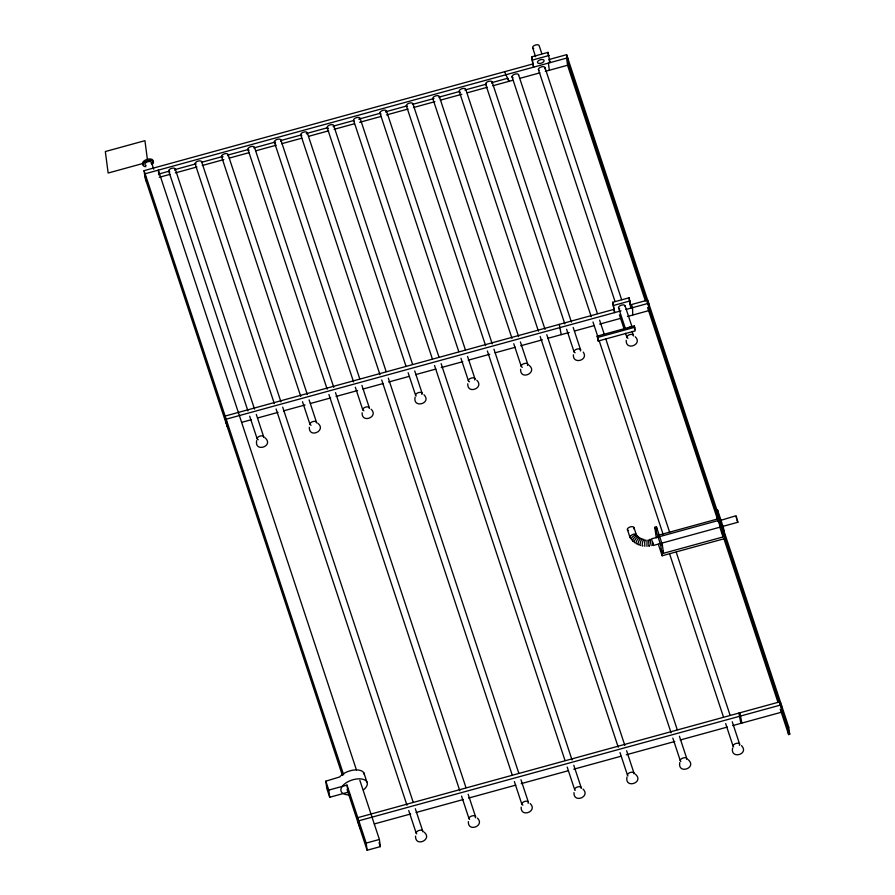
<?xml version="1.0" encoding="UTF-8"?>
<svg xmlns="http://www.w3.org/2000/svg" width="895" height="895" viewBox="0 0 895 895"><rect width="100%" height="100%" fill="white"/><g stroke="black" fill="none" stroke-linecap="round" stroke-linejoin="round"><path stroke-width="1.34" d="M309.312 427.284C308.943 438.942 326.955 430.461 317.781 423.234M362.128 412.785C361.535 423.838 379.088 416.869 371.134 409.216M415.548 836.12C415.179 847.789 433.191 839.297 424.017 832.081M467.772 383.798C467.168 394.852 484.721 387.882 476.767 380.23M468.365 821.621C467.772 832.686 485.325 825.716 477.371 818.052M520.588 369.299C520.219 380.968 538.231 372.477 529.046 365.261M521.181 807.133C520.588 818.187 538.141 811.217 530.187 803.565M573.404 354.8C572.576 364.78 588.944 360.349 583.26 352.104M573.997 792.634C573.404 803.688 590.957 796.729 583.003 789.066M626.22 340.313C625.627 351.366 643.181 344.396 635.226 336.744M256.664 440.631C254.236 453.116 274.631 445.978 264.954 437.733M415.112 397.145C412.528 408.959 432.307 403.399 423.95 394.717M626.981 776.994C624.565 789.479 644.959 782.342 635.282 774.097M679.797 762.506C677.381 774.992 697.776 767.854 688.098 759.609M732.625 748.007C730.029 759.821 749.809 754.261 741.452 745.58M653.115 545.089L651.526 538.835L718.607 520.42L719.054 521.282L720.441 527.043L653.361 545.458L652.914 544.596M653.339 545.458L652.701 541.99M718.607 520.42L718.842 522.21M723.339 526.249L737.872 522.255L736.137 515.71L720.184 520.51M646.984 546.386L646.984 540.11M630.326 536.407L630.785 535.825A3.479 1.756 -27 0 1 635.282 534.024L635.83 534.192A3.412 1.712 -27 0 1 636.323 535.423M644.825 546.308L644.657 542.001L645.519 540.054M152.53 162.331A5.493 2.853 -18.3 0 0 148.771 159.008A5.493 2.853 -18.3 0 0 142.484 163.606L108.15 173.026L105.33 151.546L144.934 140.672L147.384 159.288M531.619 56.877L533.599 67.159L531.619 56.877L548.042 52.369L550.011 62.65L548.982 59.529L566.625 54.684L720.195 519.984M532.659 59.999L549.071 55.49M342.393 775.361L145.024 177.803L144.084 170.643L532.57 64.037M158.46 174.122L169.211 171.169M174.592 169.692L196.094 163.785M201.476 162.319L222.978 156.412M228.348 154.936L248.508 149.409M253.889 147.932L275.391 142.025M280.762 140.549L300.921 135.022M306.303 133.545L327.805 127.649M333.175 126.173L353.335 120.635M358.716 119.158L380.218 113.262M385.6 111.785L407.102 105.878M412.472 104.413L433.974 98.506M439.356 97.029L459.515 91.503M464.885 90.026L486.388 84.119M491.769 82.642L507.89 78.223M159.265 177.299L170.016 174.357M175.398 172.88L196.922 166.973M202.292 165.497L223.817 159.59M229.198 158.113L249.369 152.575M256.093 150.729L276.264 145.191M281.645 143.715L301.816 138.188M308.54 136.342L328.711 130.804M334.092 129.327L354.263 123.79M359.645 122.313L381.169 116.406M386.539 114.929L408.064 109.022M413.445 107.545L434.959 101.65M440.34 100.173L461.854 94.266M467.235 92.789L487.406 87.251M492.787 85.775L512.969 80.237M519.704 78.391L539.909 72.842M545.29 71.365L567.542 65.257L566.602 58.097L721.907 528.363L723.037 536.955L663.475 553.3L662.636 550.749M612.683 302.297L614.652 312.579L612.683 302.297L629.096 297.789L631.076 308.07L630.382 305.989M613.713 305.419L630.136 300.91M613.623 309.457L225.148 416.063L226.088 423.223M620.973 310.845L226.178 419.184L227.117 426.344M626.019 309.457L648.718 303.226L649.412 308.495M241.672 422.35L251.103 419.766M257.849 417.909L278.076 412.36M283.469 410.883L305.038 404.965M310.431 403.477L330.658 397.928M336.05 396.451L357.631 390.533M363.023 389.045L383.239 383.496M388.643 382.02L408.858 376.471M415.604 374.625L435.831 369.064M441.224 367.588L462.793 361.669M468.186 360.193L489.766 354.263M495.159 352.787L515.386 347.238M520.778 345.761L542.348 339.831M547.74 338.355L569.164 332.481M574.467 331.027L594.336 325.567M599.628 324.113L620.817 318.307M627.44 316.483L649.658 310.386M597.278 336.117L634.253 325.97L634.7 327.301L635.17 330.881L598.196 341.029L597.278 336.117L598.196 341.029M597.726 337.449L634.7 327.301M656.259 537.917L654.86 527.289L656.449 526.864L662.345 544.708L663.475 553.3M722.612 526.954L788.73 727.132L789.67 734.292L788.618 734.582L787.678 727.422L724.626 536.519L723.496 527.927L717.6 510.083L716.011 510.519L717.98 521.651M658.899 535.087L717.141 519.1M722.746 528.688L725.543 538.365L662.155 555.761L660.756 545.144L662.345 544.708M721.907 528.363L723.496 527.927M724.626 536.519L725.274 536.34M329.718 797.255L328.778 790.095L347.025 785.083L347.976 792.243L329.718 797.255L326.764 788.327L325.825 781.167L339.652 776.961A13.738 7.126 -18.3 0 1 354.509 769.98A13.738 7.126 -18.3 0 1 364.388 774.779M374.311 823.948L410.693 813.958M416.085 812.481L463.252 799.537M468.644 798.06L515.811 785.116M521.203 783.64L568.37 770.696M573.762 769.208L620.929 756.264M626.31 754.787L674.83 741.474M680.222 739.997L727.389 727.053M732.77 725.576L782.308 711.984M379.39 839.465L380.33 846.625L367.129 850.25L366.189 843.09L379.39 839.465L359.857 780.317M787.678 727.422L788.73 727.132M640.507 545.525L640.384 545.547A3.435 0.861 -72.8 0 1 640.149 543.757L640.305 542.952A3.435 0.861 -72.8 0 1 642.118 539.058L642.375 538.969A3.435 0.861 -72.8 0 1 642.565 539.126M634.935 542.728L634.745 542.717A3.435 1.354 -53.4 0 1 634.521 540.916L634.823 540.2A3.435 1.354 -53.4 0 1 638.09 537.011L638.504 537.034A3.435 1.354 -53.4 0 1 638.918 538.163M633.179 541.408L633.638 541.464A3.435 1.488 -46.5 0 0 634.231 541.318M632.317 540.043L631.814 539.953A3.435 1.6 -39.3 0 1 631.601 538.152L631.982 537.515A3.435 1.6 -39.3 0 1 635.998 535.031L636.502 535.12A3.435 1.6 -39.3 0 1 636.96 536.306M628.536 530.545L627.966 530.321A3.435 1.779 -18.3 0 1 627.731 528.531L628.2 528.016A3.435 1.779 -18.3 0 1 632.877 526.741L633.447 526.965A3.435 1.779 -18.3 0 1 633.682 528.755M737.872 522.255L736.943 519.961M720.441 527.043L719.994 526.182M142.484 163.606L142.764 164.288A5.493 2.853 -18.3 0 0 143.379 164.837M651.18 545.603L649.904 539.271L650.005 540.345M788.73 731.092L789.603 733.721M711.749 498.37L713.058 502.341M788.808 731.662L789.67 734.292M567.542 65.257L645.384 300.933M647.577 307.556L717.253 518.518M723.809 538.376L778.035 702.53M780.216 709.142L788.618 734.582M719.669 526.752L723.037 536.955M541.766 53.577L539.215 45.846A3.435 1.779 -18.3 0 0 534.438 45.444A3.435 1.779 -18.3 0 0 533.744 48.654M625.135 305.989L632.071 326.988M545.021 67.729L621.633 299.68M632.138 331.486L633.447 335.457M532.614 47.659L535.59 56.687M618.534 307.802L625.471 328.801M538.421 69.541L615.033 301.481M619.407 314.738L624.218 329.315M625.538 333.298L626.847 337.27M739.885 712.8L741.865 723.082M738.89 713.069L740.859 723.35M518.608 74.979L597.412 313.552M599.605 320.175L604.416 334.752M605.725 338.735L669.639 532.234M676.206 552.114L730.051 715.139M732.244 721.773L739.684 744.304M512.007 76.791L591.248 316.685M592.993 321.987L598.252 337.896M599.124 340.547L663.475 535.378M669.605 553.927L723.451 716.951M725.644 723.585L733.083 746.117M508.237 79.263L508.931 81.344L504.579 71.712M654.86 527.289L660.756 545.144M658.362 544.294L662.155 555.761M492.205 82.228L571.435 322.122M573.192 327.425L580.631 349.956M634.007 527.737L636.379 534.908M485.605 84.04L564.834 323.934M566.591 329.237L574.031 351.769M627.406 529.549L630.024 537.47M559.252 324.37L561.221 334.652M465.792 89.478L545.033 329.371M546.778 334.674L677.235 729.638M679.428 736.261L686.868 758.792M459.191 91.29L538.432 331.184M540.177 336.486L671.071 732.77M672.827 738.073L680.267 760.605M439.389 96.716L518.619 336.621M520.375 341.912L527.815 364.444M432.788 98.528L512.018 338.433M513.775 343.725L521.214 366.256M412.975 103.965L492.216 343.859M493.962 349.162L624.855 745.457M626.612 750.76L634.052 773.291M406.375 105.778L485.616 345.671M487.361 350.974L618.255 747.269M620.011 752.572L627.451 775.104M386.573 111.215L465.366 349.788M467.559 356.411L474.999 378.943M379.961 113.027L458.766 351.601M460.947 358.224L468.398 380.755M360.159 118.464L438.953 357.038M441.145 363.661L572.039 759.956M573.796 765.259L581.235 787.79M353.559 120.277L432.352 358.85M434.545 365.473L565.002 760.437M567.184 767.06L574.635 789.591M333.745 125.714L412.55 364.276M414.732 370.91L422.183 393.442M327.145 127.526L405.95 366.089M408.131 372.723L415.582 395.254M307.343 132.963L386.137 371.526M388.329 378.16L518.787 773.123M520.968 779.746L528.419 802.278M300.742 134.765L379.972 374.669M381.729 379.972L512.186 774.936M514.368 781.559L521.807 804.09M280.929 140.202L359.734 378.775M361.916 385.398L369.366 407.93M274.329 142.014L353.57 381.908M355.315 387.211L362.755 409.742M254.527 147.451L333.757 387.345M335.513 392.648L465.971 787.611M468.152 794.245L475.592 816.777M247.915 149.264L327.156 389.157M328.912 394.46L459.806 790.755M461.551 796.058L468.991 818.589M228.113 154.701L307.354 394.594M309.099 399.897L316.539 422.429M221.512 156.513L300.742 396.407M302.499 401.71L309.938 424.241M201.699 161.95L280.94 401.844M282.697 407.147L413.143 802.11M415.336 808.733L422.776 831.265M195.099 163.763L274.34 403.656M276.085 408.959L406.979 805.254M408.735 810.546L416.175 833.077M175.297 169.2L254.527 409.093M256.283 414.396L263.723 436.928M168.696 171.012L247.926 410.906M249.683 416.209L257.122 438.74M363.918 772.978L366.872 781.906M356.411 769.879L158.314 170.151L158.952 174.917M379.032 842.687L380.33 846.625M151.501 162.566L153.694 169.2M144.084 170.643L343.646 774.835M347.025 785.083L366.189 843.09M347.126 789.692L367.129 850.25M325.825 781.167L328.778 790.095M720.878 521.505L721.37 523.139M719.513 524.738L719.043 523.027M736.473 518.239L736.126 516.717M721.784 524.817L722.03 526.092M648.461 540.021L649.143 546.353L649.076 545.413M781.883 708.773L781.369 704.824L358.817 820.782L359.756 827.942M781.022 706.96L780.328 701.702L357.787 817.661L358.727 824.821M717.6 510.083L717.913 512.533M648.036 302.734L647.689 300.105L631.523 304.546L632.552 307.667L632.731 315.029M634.253 325.97L634.723 329.55M629.096 297.789L630.046 304.949M656.449 526.864L656.93 530.545M568.135 61.386L567.654 57.806L145.113 173.764L146.053 180.924M566.625 54.684L567.094 58.264M548.042 52.369L548.512 55.949M548.389 63.097L549.329 70.257M301.872 135.771A3.435 1.779 -18.3 0 1 301.358 133.411A3.435 1.779 -18.3 0 1 305.743 131.878A3.435 1.779 -18.3 0 1 307.019 133.97M406.934 106.55A3.435 1.779 -18.3 0 1 409.015 103.216A3.435 1.779 -18.3 0 1 412.931 104.458M522.344 367.263A3.435 1.779 -18.3 0 1 521.83 364.903A3.435 1.779 -18.3 0 1 526.215 363.37A3.435 1.779 -18.3 0 1 527.491 365.462M460.321 92.286A3.435 1.779 -18.3 0 1 461.406 88.885A3.435 1.779 -18.3 0 1 465.747 89.97M680.826 761.376A3.435 1.779 -18.3 0 1 682.907 758.043A3.435 1.779 -18.3 0 1 686.812 759.284M575.194 790.375A3.435 1.779 -18.3 0 1 577.264 787.029A3.435 1.779 -18.3 0 1 581.179 788.282M354.118 121.049A3.435 1.779 -18.3 0 1 356.624 117.581A3.435 1.779 -18.3 0 1 359.835 119.482M328.286 128.522A3.435 1.779 -18.3 0 1 327.771 126.161A3.435 1.779 -18.3 0 1 332.146 124.629A3.435 1.779 -18.3 0 1 333.421 126.732M416.141 396.026A3.435 1.779 -18.3 0 1 418.647 392.558A3.435 1.779 -18.3 0 1 421.858 394.46M486.164 84.812A3.435 1.779 -18.3 0 1 488.67 81.344A3.435 1.779 -18.3 0 1 491.881 83.246M575.161 352.764A3.435 1.779 -18.3 0 1 574.657 350.404A3.435 1.779 -18.3 0 1 579.031 348.871A3.435 1.779 -18.3 0 1 580.307 350.974M513.148 77.787A3.435 1.779 -18.3 0 1 514.233 74.386A3.435 1.779 -18.3 0 1 518.563 75.471M733.643 746.889A3.435 1.779 -18.3 0 1 736.149 743.421A3.435 1.779 -18.3 0 1 739.359 745.311M381.102 114.023A3.435 1.779 -18.3 0 1 380.588 111.662A3.435 1.779 -18.3 0 1 384.962 110.141A3.435 1.779 -18.3 0 1 386.248 112.233M363.515 789.849A13.738 7.126 -18.3 0 0 362.106 779.075A13.738 7.126 -18.3 0 0 342.595 785.888L341.297 787.98A13.738 7.126 -18.3 0 0 342.673 793.272L344.799 794.29A13.738 7.126 -18.3 0 0 349.643 794.861M249.056 150.27A3.435 1.779 -18.3 0 1 250.141 146.869A3.435 1.779 -18.3 0 1 254.471 147.944M469.551 819.361A3.435 1.779 -18.3 0 1 472.057 815.893A3.435 1.779 -18.3 0 1 475.267 817.795M169.826 172.008A3.435 1.779 -18.3 0 1 169.312 169.647A3.435 1.779 -18.3 0 1 173.697 168.115A3.435 1.779 -18.3 0 1 174.972 170.207M195.658 164.535A3.435 1.779 -18.3 0 1 197.739 161.201A3.435 1.779 -18.3 0 1 201.655 162.442M416.734 833.86A3.435 1.779 -18.3 0 1 418.815 830.515A3.435 1.779 -18.3 0 1 422.731 831.768M258.252 439.736A3.435 1.779 -18.3 0 1 259.337 436.335A3.435 1.779 -18.3 0 1 263.678 437.42M433.348 99.311A3.435 1.779 -18.3 0 1 435.854 95.832A3.435 1.779 -18.3 0 1 439.065 97.734M627.988 338.276A3.435 1.779 -18.3 0 1 629.073 334.875A3.435 1.779 -18.3 0 1 633.403 335.949M538.98 70.313A3.435 1.779 -18.3 0 1 541.486 66.845A3.435 1.779 -18.3 0 1 544.697 68.747M222.642 157.509A3.435 1.779 -18.3 0 1 222.128 155.148A3.435 1.779 -18.3 0 1 226.513 153.616A3.435 1.779 -18.3 0 1 227.789 155.719M311.08 425.237A3.435 1.779 -18.3 0 1 312.165 421.836A3.435 1.779 -18.3 0 1 316.494 422.921M619.676 308.797A3.435 1.779 -18.3 0 1 620.761 305.396A3.435 1.779 -18.3 0 1 625.09 306.482M628.01 775.875A3.435 1.779 -18.3 0 1 630.08 772.542A3.435 1.779 -18.3 0 1 633.996 773.783M275.459 143.021A3.435 1.779 -18.3 0 1 274.955 140.66A3.435 1.779 -18.3 0 1 279.329 139.128A3.435 1.779 -18.3 0 1 280.605 141.22M469.528 381.751A3.435 1.779 -18.3 0 1 469.014 379.39A3.435 1.779 -18.3 0 1 473.399 377.869A3.435 1.779 -18.3 0 1 474.674 379.961M522.948 805.097A3.435 1.779 -18.3 0 1 522.434 802.725A3.435 1.779 -18.3 0 1 526.808 801.204A3.435 1.779 -18.3 0 1 528.095 803.296M363.896 410.749A3.435 1.779 -18.3 0 1 364.981 407.348A3.435 1.779 -18.3 0 1 369.311 408.433M626.231 329.091A3.435 1.779 -18.3 0 1 626.701 328.577M627.35 328.107A3.435 1.779 -18.3 0 1 630.651 327.201M145.896 166.694A5.493 2.853 -18.3 0 1 143.67 163.035A5.493 2.853 -18.3 0 1 151.311 160.362A5.493 2.853 -18.3 0 1 152.206 164.49M146.075 165.407A3.435 1.779 -18.3 0 1 145.505 163.058A3.435 1.779 -18.3 0 1 149.868 161.503A3.435 1.779 -18.3 0 1 151.199 163.572M640.082 538.376A3.435 1.208 -60.1 0 0 639.701 537.805L639.332 537.828A3.435 1.208 -60.1 0 0 636.524 541.296L636.244 542.068A3.435 1.208 -60.1 0 0 636.49 543.847L636.848 543.836A3.435 1.208 -60.1 0 0 637.307 543.601M644.098 540.401A3.435 0.66 -78.9 0 0 643.829 539.338L643.639 539.417A3.435 0.66 -78.9 0 0 642.364 543.466L642.274 544.294A3.435 0.66 -78.9 0 0 642.509 546.084L642.699 545.995A3.446 0.671 -78.9 0 0 642.923 545.693M641.335 539.003A3.435 1.04 -66.6 0 0 640.999 538.454L640.686 538.51A3.435 1.04 -66.6 0 0 638.359 542.213L638.135 543.019A3.435 1.04 -66.6 0 0 638.381 544.786L638.683 544.753A3.435 1.04 -66.6 0 0 639.075 544.484M637.878 537.291A3.435 1.488 -46.5 0 0 637.441 536.127L636.971 536.083A3.435 1.488 -46.5 0 0 633.324 538.924L632.944 539.618A3.435 1.488 -46.5 0 0 633.201 541.397M630.662 538.152A3.412 1.712 -27 0 1 630.427 536.362M539.327 63.478A3.435 1.779 -18.3 0 0 544.082 60.569A3.435 1.779 -18.3 0 0 538.924 60.379A3.435 1.779 -18.3 0 0 539.327 63.478"/></g></svg>
